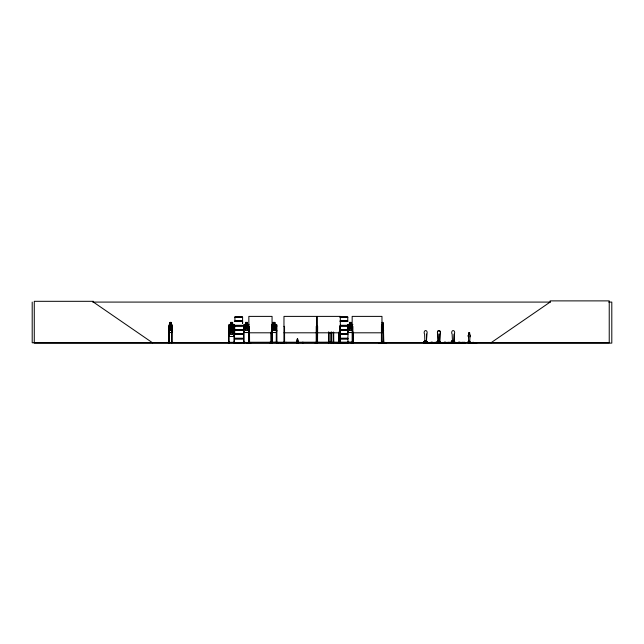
<?xml version="1.0" encoding="UTF-8"?>
<svg xmlns="http://www.w3.org/2000/svg" width="644" height="644" viewBox="0 0 644 644"><rect width="100%" height="100%" fill="white"/><g stroke="black" fill="none" stroke-linecap="round" stroke-linejoin="round"><path stroke-width="0.97" d="M242.587 321.533L242.587 323.417L242.595 321.533L234.915 321.533M426.392 341.98L426.706 334.075A2.053 1.489 -90 0 0 426.706 331.169A2.053 1.489 -90 0 0 424.597 331.169A2.053 1.489 -90 0 0 424.597 334.075L424.911 341.98M426.481 341.98L426.795 334.075M439.627 341.98L439.933 334.075A2.053 1.489 -90 0 0 439.933 331.169A2.053 1.489 -90 0 0 437.831 331.169A2.053 1.489 -90 0 0 437.831 334.075L438.137 341.98L439.715 341.98L440.021 334.075A2.053 1.489 -90 0 0 440.021 331.169A2.053 1.489 -90 0 0 437.92 331.169A2.053 1.489 -90 0 0 437.92 334.075L438.226 341.98M453.923 341.98L454.229 334.075A2.053 1.489 -90 0 0 454.229 331.169A2.053 1.489 -90 0 0 452.128 331.169A2.053 1.489 -90 0 0 452.128 334.075L452.523 341.98M469.629 332.908L469.75 334.727A1.369 0.99 -90 0 1 469.959 336.876L469.693 342.149L468.703 342.149L468.494 336.876A1.369 0.99 -90 0 1 468.703 334.727L468.904 332.763M297.303 342.721L297.464 338.833M425.7 340.716L424.799 341.062L425.7 340.966M425.571 340.604C423.897 341.143 426.352 340.499 424.951 341.087M438.427 340.966C439.208 340.748 437.92 340.845 438.121 341.095M437.96 340.966L438.942 340.909M452.563 341.095L452.257 340.716M452.643 341.062L452.925 340.732L452.257 340.966M453.207 340.716L452.08 340.829L452.587 340.716M438.677 341.062L438.371 340.748M453.167 340.942L452.233 340.845M452.45 340.966L452.845 340.958M469.235 341.441L468.574 341.441L469.194 341.57M468.703 341.401L469.21 341.489L468.47 341.248L468.534 342.447M383.317 332.554L383.615 330.549L383.381 332.554L381.739 332.554L381.594 330.549M234.867 342.737L242.603 342.608M340.056 342.616L339.952 342.173M231.55 328.005L232.734 329.849L233.369 329.865L232.033 327.466C234.843 324.479 232.218 324.238 231.51 327.128M378.64 342.761L386.73 342.761M378.744 342.463L386.642 342.729L378.736 342.721M296.795 342.721L297.383 338.833L298.196 342.721M169.3 332.554L171.69 332.554L172.029 325.123L171.602 324.479M171.69 332.554L171.972 330.549M296.659 342.721L297.335 338.833M438.572 340.66C438.966 341.207 437.445 340.998 438.274 340.596M452.837 340.732L452.321 340.628M325.816 342.463L342.689 342.729M331.121 342.761L331.201 342.173M331.257 342.721L331.233 332.151M231.55 327.828C231.784 330.267 227.734 331.048 231.196 327.458C227.783 323.208 232.17 325.896 231.599 326.653M166.152 342.463L174.58 342.463M425.451 340.716L424.71 340.845L425.652 340.853M424.758 340.926L425.209 340.845M251.007 342.729L244.108 342.342M251.039 342.463L246.652 342.721L251.039 342.689M314.916 342.689L319.327 342.431L314.884 342.729M319.295 342.463L314.916 342.463M381.538 342.769L381.594 325.131L382.262 324.415M381.594 325.131L381.803 324.415M234.649 330.549L233.957 332.554L229.216 332.554L228.588 330.549L229.264 332.489L233.909 332.489M233.909 336.426L234.577 334.469M276.944 330.549L276.252 332.554L272.452 332.554M350.795 342.721L353.411 342.721M350.803 342.463L353.532 342.463L348.018 342.342M270.73 342.721L270.786 342.173M169.364 332.554L169.058 325.131L170.048 324.415M423.671 342.761L423.792 341.433L425.137 341.433M424.243 342.624L424.388 342.753M425.467 342.761L426.199 342.737L426.022 341.433M435.28 342.286L435.304 342.624M435.569 342.769L435.28 342.503M436.914 342.761L437.163 342.769M437.179 342.753L437.509 342.286M439.136 342.761L439.256 341.433M448.506 342.286L448.393 342.761M448.626 342.753L449.085 342.769M453.553 341.433L453.553 342.503L452.998 342.761M462.682 342.761L462.803 342.286M464.63 342.624L465.032 342.286L457.49 342.503M465.201 342.753L451.194 342.761M468.043 342.769L467.955 341.875L468.848 341.875M468.22 342.672L477.115 342.672L472.068 342.592M469.267 342.753L469.444 341.875M475.9 342.664L475.594 342.672M171.006 322.459L170.016 322.459L169.581 325.156L170.08 330.541L171.006 330.541L171.497 328.923L170.982 322.394M352.799 332.554L348.058 332.554L347.438 330.549L347.502 325.164L348.074 324.415L349.451 324.415L349.451 322.394L351.471 322.394L351.471 324.415L352.783 324.415M347.502 325.164L348.106 324.479L352.751 324.479M491.002 342.769L550.121 302.084L550.121 300.885L609.232 300.885L609.232 342.769L32.2 342.769L32.2 302.084M230.673 328.416L229.667 329.084L229.667 332.851L230.673 334.469L232.556 334.469L233.571 332.851L233.571 329.084L232.556 328.416M423.808 342.624L450.921 342.737L450.736 342.286L443.193 342.503M451.331 342.624L465.016 342.624M464.461 342.769L464.92 342.761M468.945 332.65L469.605 332.763M243.335 342.729L244.108 342.173M92.639 302.084L550.427 302.084M608.781 302.084L611.8 302.084L611.8 343.115L34.277 343.115L34.277 301.312L93.396 301.312L93.396 302.084L152.507 342.769M234.907 316.985L242.603 316.985M340.072 316.985L347.76 316.985M234.907 317.122L242.603 317.13L242.587 320.776L234.915 320.776L234.915 317.138M340.072 317.138L347.76 317.138L347.752 320.776L340.209 320.776M234.923 317.363L242.587 317.363M340.217 317.363L347.752 317.363M234.859 321.034L242.643 321.034M340.161 321.034L347.808 321.034M234.859 321.267L242.643 321.267M340.161 321.267L347.808 321.267M340.209 321.533L347.76 321.533M169.984 322.394L171.038 322.394L171.038 324.415M230.673 322.459L232.556 322.459L232.556 324.479L233.571 325.156L233.571 328.923L232.556 330.541L230.673 330.541L229.667 328.923L229.667 325.156L230.673 324.479L230.608 322.394L232.629 322.394L232.629 324.415L233.933 324.415L234.649 325.123L234.649 334.478L233.957 336.49L229.216 336.49L228.588 334.478L228.588 325.131L229.232 324.415L230.608 324.415M245.606 322.459L247.489 322.459M272.967 322.459L274.851 322.459L274.851 324.479L275.865 325.156L275.865 328.923L274.851 330.541L272.967 330.541L271.961 328.923M382.222 322.459L382.914 322.459L383.116 329.905L382.625 327.901C382.383 334.284 380.958 323.618 382.85 325.156L382.85 328.923L382.222 328.923L382.222 325.156L382.617 326.999L383.091 325.107L383.188 328.923L382.85 330.541L382.222 330.541L382.206 322.394L382.939 322.394L382.914 324.479M382.745 322.797L382.335 322.797L382.745 323.473M170.982 324.415L171.674 324.415L171.996 325.156L171.94 342.769L171.964 342.173L171.425 342.173M245.541 324.415L244.165 324.415L243.521 325.131L243.545 342.769M247.562 324.415L248.866 324.415M271.526 324.415L272.903 324.415M382.874 324.415L383.373 324.415M169.324 324.479L171.666 324.479M229.264 324.479L233.909 324.479M244.197 324.479L248.842 324.479M271.559 324.479L276.204 324.479L276.872 325.156L276.936 342.769M381.755 324.479L383.365 324.479M169.058 325.131L168.978 342.769M234.915 325.301L242.595 325.301M340.209 325.301L347.76 325.301M234.859 325.566L242.643 325.566M340.161 325.566L347.808 325.566M234.859 325.8L242.643 325.8M340.161 325.8L347.808 325.8M234.915 326.065L242.595 326.065M340.209 326.065L347.76 326.065M230.608 326.323L232.629 326.323L232.629 328.343L233.933 328.343L234.649 329.06M171.481 326.363L171.94 326.363M230.673 326.395L232.565 326.395M234.577 326.363L234.022 326.363L233.957 342.769M243.488 326.363L244.044 326.363L244.108 342.769M248.85 326.363L249.389 326.363L249.437 342.769M276.872 326.363L276.316 326.363L276.252 342.769M283.98 326.363L284.535 326.363L284.6 342.769M316.808 326.363L316.244 326.363L316.188 342.769M317.106 326.363L317.645 326.363L317.54 342.769M347.398 326.363L347.953 326.363L347.953 342.769M352.163 326.363L352.759 326.363L352.727 342.769M383.405 326.363L383.792 342.769L383.816 342.173M230.608 328.343L229.232 328.343L228.588 329.068L229.264 328.416L233.909 328.416M234.923 329.599L242.603 329.857M340.604 329.599L347.752 329.599L340.587 329.704M340.587 329.857L347.76 329.897M234.907 330.05L242.603 330.026M340.587 330.05L347.76 330.05M234.923 330.267L242.587 330.267M340.604 330.267L347.752 330.267M168.994 330.549L169.388 332.489L171.666 332.489M248.842 332.489L244.197 332.489L243.585 330.541M272.484 332.489L276.204 332.489M352.751 332.489L348.106 332.489L347.502 330.541M381.755 332.489L383.365 332.489M248.89 332.554L244.14 332.554L243.521 330.549M248.85 332.803L272.058 332.803M283.98 332.803L316.8 332.803M317.106 332.803L340.314 332.803M352.163 332.803L381.964 332.803M468.703 333.246L468.703 334.727A1.369 0.99 -90 0 0 468.558 336.876L468.558 336.876M234.915 333.681L242.595 333.681M340.596 333.681L347.76 333.681M234.859 333.946L242.643 333.946M340.024 333.946L347.808 333.946M454.229 334.075L454.012 341.98L452.434 341.98M234.859 334.18L242.643 334.18M340.024 334.18L347.808 334.18M234.915 334.437L242.595 334.437M340.596 334.437L347.76 334.437M469.693 334.727L469.75 334.727A1.369 0.99 -90 0 1 469.895 336.876L469.959 336.876M234.915 338.213L242.595 338.213M340.596 338.213L347.76 338.213M234.859 338.47L242.643 338.47M340.024 338.47L347.808 338.47M234.859 338.704L242.643 338.704M340.024 338.704L347.808 338.704M234.915 338.969L242.595 338.969M340.596 338.969L347.76 338.969M452.877 340.491L452.096 340.491L452.201 342.286M430.973 342.117L432.341 342.117M444.207 342.117L445.576 342.117M458.504 342.117L459.864 342.117M168.744 342.173L169.3 342.173M228.491 342.173L229.175 342.173M233.957 342.173L234.73 342.729M381.401 342.173L382.109 342.173L382.109 342.769M383.84 342.173L383.454 342.729M229.175 342.342L233.957 342.342M270.021 342.455L276.252 342.342M276.453 342.431L279.013 342.769M472.744 342.334L473.654 342.334M234.923 342.503L242.587 342.503M338.277 342.455L347.752 342.503M338.309 342.729L347.76 342.608M248.608 342.769L248.608 342.262L353.492 342.173L353.572 342.729M339.267 342.721L339.147 332.151M317.178 342.737L317.21 342.173M316.872 342.173L316.945 342.721M249.92 342.761L249.808 342.262M451.436 342.753L451.323 341.433L452.66 341.433L452.66 342.286M450.43 342.753L423.961 342.737M469.323 332.586L469.734 333.069M338.47 342.729L338.527 342.173M169.219 342.721L169.283 342.173M328.73 342.721L328.754 332.151M276.944 325.123L276.228 324.415L274.924 324.415L274.924 322.394L272.903 322.394L272.967 324.479L271.961 325.156L271.961 327.039M437.348 342.761L437.026 341.433L438.363 341.433L438.363 342.286M353.532 342.689L353.427 332.151M316.888 342.689L316.8 316.389L283.98 316.389L283.932 342.769M383.413 342.689L383.301 324.479M383.309 324.415L383.583 342.769M228.66 334.469L229.264 336.426M297.633 338.833L298.333 342.721M297.56 338.833L297.874 342.721M470.217 342.592L470.217 341.875L469.323 341.875L469.323 342.447M470.104 341.875L470.104 342.447L468.067 342.447L468.067 341.875M468.993 341.248L468.921 342.447M468.727 341.875L468.727 342.592M454.712 342.503L454.712 341.433L453.376 341.433L453.376 342.286M454.543 341.433L454.543 342.286L451.492 342.286L451.492 341.433M452.772 340.491L452.877 342.286M452.491 341.433L452.491 342.503M440.424 342.503L440.424 341.433L439.079 341.433L439.079 342.286M440.246 341.433L440.246 342.286L429.959 342.503M438.58 342.286L438.58 340.491L437.799 340.491L437.799 342.286M438.484 340.491L438.484 342.286M438.194 341.433L438.194 342.503M437.904 340.491L437.904 342.286M437.196 341.433L437.196 342.286M427.189 342.503L427.189 341.433L425.853 341.433L425.853 342.286M427.02 341.433L427.02 342.286L423.969 342.286L423.969 341.433M425.354 342.286L425.354 340.491L424.573 340.491L424.573 342.286M425.249 340.491L425.137 342.286M424.959 341.433L424.959 342.503M424.67 340.491L424.67 342.286M381.964 325.075L381.964 316.389L352.163 316.389L352.163 342.769L352.107 342.173M381.964 330.219L381.989 342.769M381.876 342.173L381.836 342.769M381.787 342.769L381.457 326.363L381.401 342.769M352.984 342.262L352.984 342.769M352.872 332.151L352.815 342.769M352.662 326.363L352.582 342.769M352.34 342.173L352.324 342.769M351.294 342.262L351.294 342.769M348.018 342.173L348.018 342.769M347.462 342.173L347.462 342.769M347.398 342.173L347.333 342.769M340.531 342.769L340.467 326.363L339.927 326.363L339.879 342.769M340.451 342.173L340.362 342.769L340.314 316.389L317.106 316.389L317.057 342.769M340.08 326.363L340.169 342.769M339.686 342.262L339.686 342.769M339.082 342.173L339.082 342.769M338.591 332.151L338.655 342.769M333.681 332.151L333.745 342.769M333.616 342.173L333.616 342.769M333.125 332.151L333.19 342.769M333.061 342.173L333.061 342.769M331.491 332.151L331.523 342.769M331.04 332.151L331.016 342.769M328.939 332.151L328.971 342.769M328.657 342.173L328.657 342.769M328.496 332.151L328.464 342.769M317.693 342.173L317.693 342.769M317.5 326.363L317.428 342.769M317.259 326.363L317.323 342.769M303.292 342.262L303.292 342.769M302.447 342.262L302.447 342.769M302.358 342.262L302.358 342.769M286.105 342.262L286.105 342.769M284.471 342.173L284.471 342.769M284.044 342.173L284.044 342.769M283.006 342.769L280.478 342.769M276.807 342.173L276.807 342.769M276.381 342.173L276.453 342.769M272.211 342.769L272.211 326.363L271.663 326.363L271.663 342.769M272.058 342.769L272.058 316.389L248.85 316.389L248.89 342.769L248.801 342.173M271.985 342.173L271.969 342.769M271.816 326.363L271.776 342.769M271.623 342.173L271.623 342.769M271.406 332.151L271.47 342.769M271.341 342.173L271.341 342.769M270.85 332.151L270.915 342.769M269.691 342.262L269.691 342.769M249.51 332.151L249.574 342.769M249.236 326.363L249.284 342.769M249.148 342.173L249.172 342.769M248.995 326.363L249.019 342.769M243.979 342.173L243.979 342.769M234.577 325.156L234.513 342.769M234.086 342.173L234.086 342.769M229.175 342.769L229.111 326.363L228.556 326.363L228.491 342.769M229.047 342.173L229.047 342.769M228.62 342.173L228.62 342.769M171.747 326.363L171.723 342.769M171.666 326.363L171.634 342.769M171.481 332.151L171.537 342.769M170.048 322.394L170.016 324.479M169.195 342.769L169.251 326.363L168.792 326.363L168.792 342.769M169.066 332.151L169.098 342.769M171.328 329.784L170.467 327.901L169.597 329.784L170.258 327.458L169.686 325.115L170.451 326.999L171.296 325.148L170.66 327.466L171.328 329.784M233.386 333.721L232.734 333.777L231.631 331.829C230.826 335.041 228.459 333.858 231.196 331.386C228.523 329.068 230.906 327.86 231.59 330.927C232.355 328.029 234.77 328.641 232.033 331.402L233.386 333.721M248.318 329.784L247.666 329.849L246.555 327.901C245.686 330.976 243.368 330.316 246.129 327.458C243.456 325.139 245.839 323.932 246.523 326.999C247.288 324.093 249.703 324.705 246.958 327.466L248.318 329.784M275.68 329.784L275.028 329.849L273.917 327.901C273.048 330.976 270.73 330.316 273.491 327.458C270.818 325.139 273.201 323.932 273.885 326.999C274.65 324.093 277.065 324.705 274.328 327.466L275.68 329.784M352.228 329.784L351.584 329.849L350.473 327.901C349.708 330.952 347.221 330.348 350.038 327.458C347.366 325.139 349.748 323.932 350.441 326.999C351.197 324.093 353.612 324.705 350.875 327.466L352.228 329.784M248.504 328.923L247.489 330.541L245.606 330.541L244.599 328.923L244.599 325.156L245.606 324.479L245.541 322.394L247.562 322.394L247.489 324.479L248.504 325.156L248.504 328.923M352.413 328.923L351.407 330.541L349.523 330.541L348.509 328.923L348.509 325.156L349.523 324.479L349.523 322.459L351.407 322.459L351.407 324.479L352.413 325.156L352.413 328.923M170.837 322.797L170.241 322.797L170.241 323.473L170.837 323.473L170.837 322.797M232.226 322.797L231.011 322.797L231.011 323.473L232.226 323.473L232.226 322.797M247.159 322.797L245.944 322.797L245.944 323.473L247.159 323.473L247.159 322.797M274.521 322.797L273.306 322.797L273.306 323.473L274.521 323.473L274.521 322.797M351.069 322.797L349.861 322.797L349.861 323.473L351.069 323.473L351.069 322.797M171.006 325.156L170.08 325.156L170.08 328.923L171.006 328.923L171.006 325.156M232.556 325.156L230.673 325.156L230.673 328.923L232.556 328.923L232.556 325.156M247.489 325.156L245.606 325.156L245.606 328.923L247.489 328.923L247.489 325.156M274.851 325.156L272.967 325.156L272.967 328.923L274.851 328.923L274.851 325.156M351.407 325.156L349.523 325.156L349.523 328.923L351.407 328.923L351.407 325.156M232.226 326.733L231.011 326.733L231.011 327.402L232.226 327.402L232.226 326.733M232.556 329.084L230.673 329.084L230.673 332.851L232.556 332.851L232.556 329.084"/></g></svg>
